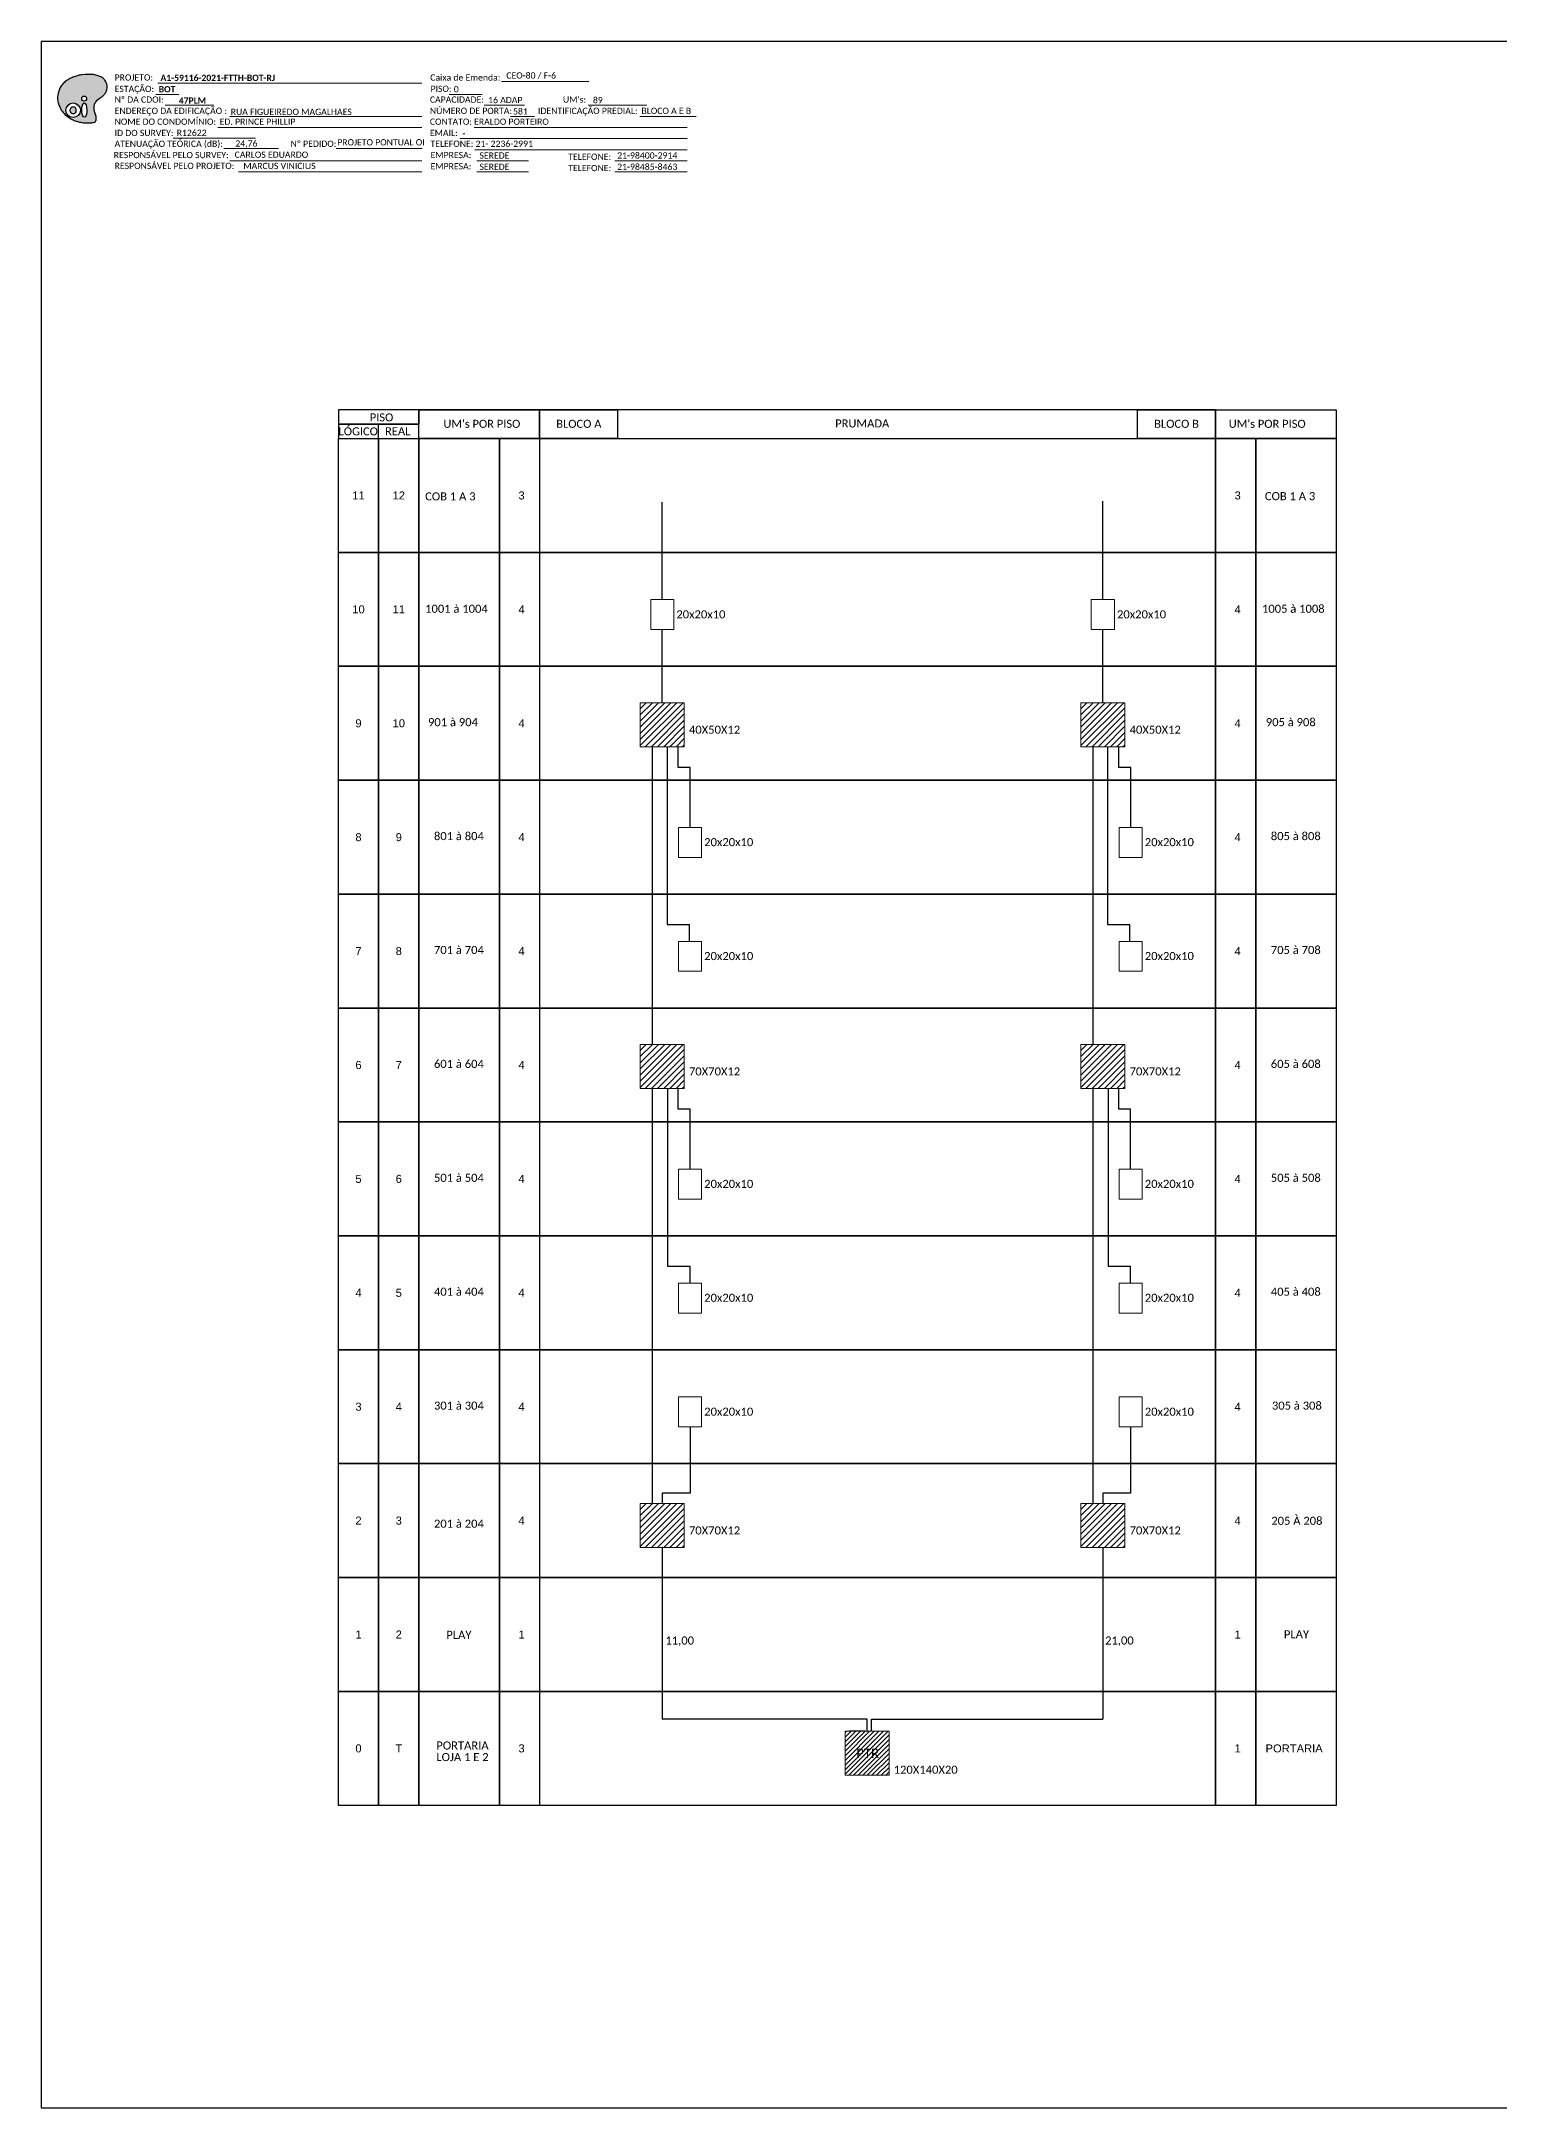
# Model space of a CAD drawing. Header units: inches. Extents: x 1396 to 4186, y -90 to 504.
# Drawn here: x 2406 to 2825, y -90 to 504 of the extents above; entities that cross this region are included whole.
import ezdxf
from ezdxf.enums import TextEntityAlignment as Align

# ---------------------------------------------------------------- set-up
doc = ezdxf.new("R2010")
doc.units = ezdxf.units.IN
doc.header["$MEASUREMENT"] = 0
doc.layers.add('Meio Fio', color=7, linetype='Continuous')
doc.styles.add('ARIAL', font='arial.ttf')
doc.styles.add('WMF-Calibri0', font='calibri.ttf')
doc.styles.add('WMF-Calibri1', font='calibrib.ttf')

# ---------------------------------------------------------------- blocks, each defined once
blk = doc.blocks.new('OI')
h = blk.add_hatch(color=40)
edge = h.paths.add_edge_path()
edge.add_spline(control_points=[(4.35, -0.67), (3.92, -0.99), (3.26, -1.5), (2.81, -2.59), (2.9, -3.5), (3.06, -4.27), (3.31, -4.85), (3.37, -5.39), (3.4, -5.88), (3.2, -6.4), (2.54, -6.61), (1.65, -6.63), (0.55, -6.67), (-0.56, -6.42), (-1.61, -6.14), (-2.77, -5.61), (-3.92, -4.77), (-4.89, -3.7), (-5.34, -2.65), (-5.6, -1.94), (-5.85, -0.96), (-5.71, 0.47), (-5.1, 2.02), (-4.14, 3.02), (-3.3, 3.61), (-2.37, 4.16), (-1.36, 4.44), (-0.56, 4.7), (0.79, 4.85), (2.24, 4.97), (3.79, 4.57), (4.67, 4.21), (5.44, 3.65), (5.76, 2.99), (6.03, 2.21), (6.01, 1.46), (5.72, 0.64), (5.31, 0.08), (4.88, -0.38), (4.51, -0.55), (4.35, -0.67)], knot_values=[0, 0, 0, 0, 1.60434, 2.417191, 3.427595, 4.282808, 4.776746, 5.304182, 5.888771, 6.258406, 6.858137, 7.79129, 8.986195, 10.124242, 11.187857, 12.242908, 13.953784, 15.414161, 16.515391, 17.349188, 17.675853, 19.552021, 21.515531, 22.568638, 23.63245, 24.621084, 25.782718, 26.745347, 27.142653, 29.870543, 31.004649, 31.921532, 32.709589, 33.801391, 34.042471, 35.192333, 35.971461, 36.628871, 37.254359, 37.836911, 37.836911, 37.836911, 37.836911], degree=3, periodic=0)
h.paths.add_polyline_path([(1.13, -0.87, -1), (-0.04, -0.87, -1)], flags=16)
edge = h.paths.add_edge_path(flags=16)
edge.add_ellipse((0.56, -3.59), major_axis=(-0.02, 1.71), ratio=0.361305, start_angle=0, end_angle=360)
h.paths.add_polyline_path([(-0.36, -3.62, -1), (-3.8, -3.62, -1)], flags=16)
edge = h.paths.add_edge_path(flags=0)
edge.add_ellipse((-2.08, -3.62), major_axis=(0, 0.885), ratio=0.758294, start_angle=0, end_angle=360)
at = {"color": 40}
for centre, radius in [((-2.08, -3.62), 1.72), ((0.54, -0.87), 0.587)]:
    blk.add_circle(centre, radius, dxfattribs=at)
blk.add_ellipse((-2.08, -3.62), major_axis=(0, 0.885), ratio=0.758294, start_param=-3.141592653589792, end_param=3.141592653589792, dxfattribs=at)
blk.add_ellipse((0.56, -3.59), major_axis=(-0.02, 1.71), ratio=0.361305, dxfattribs=at)
at = {"color": 40, "start_tangent": (-0.800898, -0.598801), "end_tangent": (-0.800898, -0.598801)}
blk.add_spline([(4.35, -0.67), (3.2, -1.78), (2.9, -2.54), (2.92, -3.55), (3.12, -4.38), (3.28, -4.85), (3.37, -5.37), (3.35, -5.95), (3.2, -6.29), (2.66, -6.55), (1.73, -6.63), (0.54, -6.62), (-0.58, -6.41), (-1.6, -6.11), (-2.56, -5.67), (-3.95, -4.67), (-4.89, -3.56), (-5.37, -2.56), (-5.64, -1.78), (-5.72, -1.46), (-5.63, 0.42), (-4.84, 2.22), (-4.13, 2.99), (-3.27, 3.62), (-2.4, 4.09), (-1.3, 4.47), (-0.37, 4.72), (0.02, 4.77), (2.75, 4.8), (3.85, 4.53), (4.69, 4.16), (5.31, 3.68), (5.85, 2.73), (5.93, 2.5), (5.94, 1.35), (5.67, 0.62), (5.29, 0.08), (4.84, -0.36), (4.35, -0.67)], degree=3, dxfattribs=at)

msp = doc.modelspace()

# ---------------------------------------------------------------- hatches: boundary and pattern name
h = msp.add_hatch()
h.set_pattern_fill('ANSI31', color=1, scale=10, style=0)
h.set_pattern_definition([(45, (336.5864, 45.4022), (-0.8838835, 0.8838835), [])])
h.paths.add_polyline_path([(2577.85, 301.13), (2590.49, 301.13), (2590.49, 313.78), (2577.85, 313.78)])
h = msp.add_hatch()
h.set_pattern_fill('ANSI31', color=1, scale=10, style=0)
h.set_pattern_definition([(45, (463.2727, 45.4022), (-0.8838835, 0.8838835), [])])
h.paths.add_polyline_path([(2704.54, 301.13), (2717.18, 301.13), (2717.18, 313.78), (2704.54, 313.78)])
h = msp.add_hatch()
h.set_pattern_fill('ANSI31', color=1, scale=10, style=0)
h.set_pattern_definition([(45, (336.5864, -52.829), (-0.8838835, 0.8838835), [])])
h.paths.add_polyline_path([(2577.85, 202.9), (2590.49, 202.9), (2590.49, 215.55), (2577.85, 215.55)])
h = msp.add_hatch()
h.set_pattern_fill('ANSI31', color=1, scale=10, style=0)
h.set_pattern_definition([(45, (463.2727, -52.829), (-0.8838835, 0.8838835), [])])
h.paths.add_polyline_path([(2704.54, 202.9), (2717.18, 202.9), (2717.18, 215.55), (2704.54, 215.55)])
h = msp.add_hatch()
h.set_pattern_fill('ANSI31', color=1, scale=10, style=0)
h.set_pattern_definition([(45, (336.5864, -184.7857), (-0.8838835, 0.8838835), [])])
h.paths.add_polyline_path([(2577.85, 70.94), (2590.49, 70.94), (2590.49, 83.59), (2577.85, 83.59)])
h = msp.add_hatch()
h.set_pattern_fill('ANSI31', color=1, scale=10, style=0)
h.set_pattern_definition([(45, (463.2727, -184.7857), (-0.8838835, 0.8838835), [])])
h.paths.add_polyline_path([(2704.54, 70.94), (2717.18, 70.94), (2717.18, 83.59), (2704.54, 83.59)])
h = msp.add_hatch()
h.set_pattern_fill('ANSI31', color=1, scale=7.526522, style=0)
h.set_pattern_definition([(45, (2413.8678, -308.8915), (-0.6652568, 0.6652568), [])])
h.paths.add_polyline_path([(2649.36, 18.16), (2636.72, 18.16), (2636.72, 5.51), (2649.36, 5.51)])
h.paths.add_polyline_path([(2639.28, 9.78), (2647.24, 9.78), (2647.24, 13.85), (2639.28, 13.85)], flags=24)

# ---------------------------------------------------------------- linework, layer by layer
msp.add_line((2642.46, 18.16), (2637.92, 18.16))
for points in [[(2405.64, -90.07), (3244.21, -90.07), (3244.21, 503.93), (2405.64, 503.93), (2405.64, -90.07)], [(2514.19, 389.76), (2743.22, 389.76), (2743.22, 397.99), (2514.19, 397.99), (2514.19, 397.99), (2514.19, 393.88)], [(2743.2, 389.76), (2743.2, 397.99)], [(2502.62, 389.76), (2502.62, 393.88)]]:
    msp.add_lwpolyline(points)
at = {"color": 7, "lineweight": 0}
for points in [[(2438.6, 488.61), (2445.15, 488.61)], [(2439.12, 491.89), (2515.09, 491.89)], [(2522.89, 488.65), (2532.37, 488.65)], [(2537.93, 492.38), (2563.06, 492.38)], [(2441.26, 485.54), (2455.2, 485.54)], [(2459.83, 482.31), (2515.09, 482.31)], [(2532.93, 485.54), (2544.55, 485.54)], [(2540.52, 482.31), (2547.46, 482.31)], [(2562.88, 485.54), (2579.73, 485.54)], [(2577.69, 482.31), (2593.87, 482.31)], [(2443.58, 476.13), (2467.21, 476.13)], [(2456.42, 479.19), (2515.09, 479.19)], [(2526.01, 475.96), (2591.28, 475.96)], [(2530.05, 479.19), (2591.28, 479.19)], [(2458.12, 473.16), (2473.79, 473.16)], [(2459.83, 469.61), (2515.09, 469.61)], [(2490.45, 473.17), (2514.94, 473.17)], [(2490.95, 473.17), (2515.1, 473.17)], [(2530.3, 472.72), (2591.28, 472.72)], [(2530.9, 469.61), (2545.7, 469.61)], [(2570.51, 469.61), (2591.28, 469.61)], [(2462.32, 466.37), (2515.09, 466.37)], [(2530.9, 466.37), (2545.7, 466.37)], [(2570.51, 466.37), (2591.28, 466.37)]]:
    msp.add_lwpolyline(points, dxfattribs=at)
at = {"color": 0}
for points in [[(2491.05, 393.88), (2514.19, 393.88), (2514.19, 397.99), (2491.05, 397.99)], [(2491.05, 389.76), (2514.19, 389.76), (2514.19, 393.88), (2491.05, 393.88)]]:
    msp.add_lwpolyline(points, close=True, dxfattribs=at)
for points in [[(2548.91, 397.99), (2571.31, 397.99), (2571.31, 389.76), (2548.91, 389.76)], [(2720.82, 397.99), (2743.22, 397.99), (2743.22, 389.76), (2720.82, 389.76)], [(2743.22, 397.99), (2777.93, 397.99), (2777.93, 389.76), (2743.22, 389.76)], [(2491.05, 389.76), (2502.62, 389.76), (2502.62, 357.02), (2491.05, 357.02)], [(2502.62, 389.76), (2514.19, 389.76), (2514.19, 357.02), (2502.62, 357.02)], [(2514.19, 389.76), (2743.22, 389.76), (2743.22, 357.02), (2514.19, 357.02)], [(2514.19, 389.76), (2537.34, 389.76), (2537.34, 357.02), (2514.19, 357.02)], [(2537.34, 389.76), (2548.91, 389.76), (2548.91, 357.02), (2537.34, 357.02)], [(2743.22, 389.76), (2754.79, 389.76), (2754.79, 357.02), (2743.22, 357.02)], [(2754.79, 389.76), (2777.93, 389.76), (2777.93, 357.02), (2754.79, 357.02)], [(2491.05, 357.02), (2502.62, 357.02), (2502.62, 324.28), (2491.05, 324.28)], [(2502.62, 357.02), (2514.19, 357.02), (2514.19, 324.28), (2502.62, 324.28)], [(2514.19, 357.02), (2743.22, 357.02), (2743.22, 324.28), (2514.19, 324.28)], [(2514.19, 357.02), (2537.34, 357.02), (2537.34, 324.28), (2514.19, 324.28)], [(2537.34, 357.02), (2548.91, 357.02), (2548.91, 324.28), (2537.34, 324.28)], [(2743.22, 357.02), (2754.79, 357.02), (2754.79, 324.28), (2743.22, 324.28)], [(2754.79, 357.02), (2777.93, 357.02), (2777.93, 324.28), (2754.79, 324.28)], [(2491.05, 324.28), (2502.62, 324.28), (2502.62, 291.53), (2491.05, 291.53)], [(2502.62, 324.28), (2514.19, 324.28), (2514.19, 291.53), (2502.62, 291.53)], [(2514.19, 324.28), (2743.22, 324.28), (2743.22, 291.53), (2514.19, 291.53)], [(2514.19, 324.28), (2537.34, 324.28), (2537.34, 291.53), (2514.19, 291.53)], [(2537.34, 324.28), (2548.91, 324.28), (2548.91, 291.53), (2537.34, 291.53)], [(2743.22, 324.28), (2754.79, 324.28), (2754.79, 291.53), (2743.22, 291.53)], [(2754.79, 324.28), (2777.93, 324.28), (2777.93, 291.53), (2754.79, 291.53)], [(2491.05, 291.53), (2502.62, 291.53), (2502.62, 258.79), (2491.05, 258.79)], [(2502.62, 291.53), (2514.19, 291.53), (2514.19, 258.79), (2502.62, 258.79)], [(2514.19, 291.53), (2743.22, 291.53), (2743.22, 258.79), (2514.19, 258.79)], [(2514.19, 291.53), (2537.34, 291.53), (2537.34, 258.79), (2514.19, 258.79)], [(2537.34, 291.53), (2548.91, 291.53), (2548.91, 258.79), (2537.34, 258.79)], [(2743.22, 291.53), (2754.79, 291.53), (2754.79, 258.79), (2743.22, 258.79)], [(2754.79, 291.53), (2777.93, 291.53), (2777.93, 258.79), (2754.79, 258.79)], [(2491.05, 258.79), (2502.62, 258.79), (2502.62, 226.04), (2491.05, 226.04)], [(2502.62, 258.79), (2514.19, 258.79), (2514.19, 226.04), (2502.62, 226.04)], [(2514.19, 258.79), (2743.22, 258.79), (2743.22, 226.04), (2514.19, 226.04)], [(2514.19, 258.79), (2537.34, 258.79), (2537.34, 226.04), (2514.19, 226.04)], [(2537.34, 258.79), (2548.91, 258.79), (2548.91, 226.04), (2537.34, 226.04)], [(2743.22, 258.79), (2754.79, 258.79), (2754.79, 226.04), (2743.22, 226.04)], [(2754.79, 258.79), (2777.93, 258.79), (2777.93, 226.04), (2754.79, 226.04)], [(2491.05, 226.04), (2502.62, 226.04), (2502.62, 193.3), (2491.05, 193.3)], [(2502.62, 226.04), (2514.19, 226.04), (2514.19, 193.3), (2502.62, 193.3)], [(2514.19, 226.04), (2743.22, 226.04), (2743.22, 193.3), (2514.19, 193.3)], [(2514.19, 226.04), (2537.34, 226.04), (2537.34, 193.3), (2514.19, 193.3)], [(2537.34, 226.04), (2548.91, 226.04), (2548.91, 193.3), (2537.34, 193.3)], [(2743.22, 226.04), (2754.79, 226.04), (2754.79, 193.3), (2743.22, 193.3)], [(2754.79, 226.04), (2777.93, 226.04), (2777.93, 193.3), (2754.79, 193.3)], [(2491.05, 193.3), (2502.62, 193.3), (2502.62, 160.56), (2491.05, 160.56)], [(2502.62, 193.3), (2514.19, 193.3), (2514.19, 160.56), (2502.62, 160.56)], [(2514.19, 193.3), (2743.22, 193.3), (2743.22, 160.56), (2514.19, 160.56)], [(2514.19, 193.3), (2537.34, 193.3), (2537.34, 160.56), (2514.19, 160.56)], [(2537.34, 193.3), (2548.91, 193.3), (2548.91, 160.56), (2537.34, 160.56)], [(2743.22, 193.3), (2754.79, 193.3), (2754.79, 160.56), (2743.22, 160.56)], [(2754.79, 193.3), (2777.93, 193.3), (2777.93, 160.56), (2754.79, 160.56)], [(2491.05, 160.56), (2502.62, 160.56), (2502.62, 127.81), (2491.05, 127.81)], [(2502.62, 160.56), (2514.19, 160.56), (2514.19, 127.81), (2502.62, 127.81)], [(2514.19, 160.56), (2743.22, 160.56), (2743.22, 127.81), (2514.19, 127.81)], [(2514.19, 160.56), (2537.34, 160.56), (2537.34, 127.81), (2514.19, 127.81)], [(2537.34, 160.56), (2548.91, 160.56), (2548.91, 127.81), (2537.34, 127.81)], [(2743.22, 160.56), (2754.79, 160.56), (2754.79, 127.81), (2743.22, 127.81)], [(2754.79, 160.56), (2777.93, 160.56), (2777.93, 127.81), (2754.79, 127.81)], [(2491.05, 127.81), (2502.62, 127.81), (2502.62, 95.07), (2491.05, 95.07)], [(2502.62, 127.81), (2514.19, 127.81), (2514.19, 95.07), (2502.62, 95.07)], [(2514.19, 127.81), (2743.22, 127.81), (2743.22, 95.07), (2514.19, 95.07)], [(2514.19, 127.81), (2537.34, 127.81), (2537.34, 95.07), (2514.19, 95.07)], [(2537.34, 127.81), (2548.91, 127.81), (2548.91, 95.07), (2537.34, 95.07)], [(2743.22, 127.81), (2754.79, 127.81), (2754.79, 95.07), (2743.22, 95.07)], [(2754.79, 127.81), (2777.93, 127.81), (2777.93, 95.07), (2754.79, 95.07)], [(2491.05, 95.07), (2502.62, 95.07), (2502.62, 62.33), (2491.05, 62.33)], [(2502.62, 95.07), (2514.19, 95.07), (2514.19, 62.33), (2502.62, 62.33)], [(2514.19, 95.07), (2743.22, 95.07), (2743.22, 62.33), (2514.19, 62.33)], [(2514.19, 95.07), (2537.34, 95.07), (2537.34, 62.33), (2514.19, 62.33)], [(2537.34, 95.07), (2548.91, 95.07), (2548.91, 62.33), (2537.34, 62.33)], [(2743.22, 95.07), (2754.79, 95.07), (2754.79, 62.33), (2743.22, 62.33)], [(2754.79, 95.07), (2777.93, 95.07), (2777.93, 62.33), (2754.79, 62.33)], [(2491.05, 62.33), (2502.62, 62.33), (2502.62, 29.58), (2491.05, 29.58)], [(2502.62, 62.33), (2514.19, 62.33), (2514.19, 29.58), (2502.62, 29.58)], [(2514.19, 62.33), (2743.22, 62.33), (2743.22, 29.58), (2514.19, 29.58)], [(2514.19, 62.33), (2537.34, 62.33), (2537.34, 29.58), (2514.19, 29.58)], [(2537.34, 62.33), (2548.91, 62.33), (2548.91, 29.58), (2537.34, 29.58)], [(2743.22, 62.33), (2754.79, 62.33), (2754.79, 29.58), (2743.22, 29.58)], [(2754.79, 62.33), (2777.93, 62.33), (2777.93, 29.58), (2754.79, 29.58)], [(2491.05, 29.58), (2502.62, 29.58), (2502.62, -3.16), (2491.05, -3.16)], [(2502.62, 29.58), (2514.19, 29.58), (2514.19, -3.16), (2502.62, -3.16)], [(2514.19, 29.58), (2743.22, 29.58), (2743.22, -3.16), (2514.19, -3.16)], [(2514.19, 29.58), (2537.34, 29.58), (2537.34, -3.16), (2514.19, -3.16)], [(2537.34, 29.58), (2548.91, 29.58), (2548.91, -3.16), (2537.34, -3.16)], [(2743.22, 29.58), (2754.79, 29.58), (2754.79, -3.16), (2743.22, -3.16)], [(2754.79, 29.58), (2777.93, 29.58), (2777.93, -3.16), (2754.79, -3.16)]]:
    msp.add_lwpolyline(points, close=True)
at = {"color": 3}
for points in [[(2584.15, 343.44), (2584.15, 371.41)], [(2710.84, 343.44), (2710.84, 371.71)], [(2584.17, 313.78), (2584.17, 334.82)], [(2710.86, 313.78), (2710.86, 334.82)], [(2581.32, 215.54), (2581.32, 301.13)], [(2585.53, 301.13), (2585.53, 250.03), (2591.96, 250.03)], [(2592.15, 277.95), (2592.15, 295.17), (2588.76, 295.17), (2588.76, 301.13)], [(2708.01, 215.54), (2708.01, 301.13)], [(2712.22, 301.13), (2712.22, 250.03), (2718.64, 250.03)], [(2718.84, 277.95), (2718.84, 295.17), (2715.45, 295.17), (2715.45, 301.13)], [(2591.96, 245.21), (2591.96, 250.03)], [(2718.64, 245.21), (2718.64, 250.03)], [(2581.32, 83.59), (2581.32, 202.9)], [(2585.72, 202.9), (2585.72, 151.8), (2592.15, 151.8)], [(2592.15, 179.72), (2592.15, 196.94), (2588.75, 196.94), (2588.75, 202.9)], [(2708.01, 83.59), (2708.01, 202.9)], [(2712.41, 202.9), (2712.41, 151.8), (2718.83, 151.8)], [(2718.83, 179.72), (2718.83, 196.94), (2715.44, 196.94), (2715.44, 202.9)], [(2592.15, 146.98), (2592.15, 151.8)], [(2718.83, 146.98), (2718.83, 151.8)], [(2592.15, 105.61), (2592.15, 86.54), (2584.17, 86.54), (2584.17, 83.59)], [(2718.83, 105.61), (2718.83, 86.54), (2710.86, 86.54), (2710.86, 83.59)], [(2584.17, 70.94), (2584.17, 21.64)], [(2710.8, 70.94), (2710.8, 21.63)], [(2643.04, 18.16), (2643.04, 21.64), (2584.17, 21.64)], [(2644.37, 18.16), (2644.37, 21.63), (2710.8, 21.63)]]:
    msp.add_lwpolyline(points, dxfattribs=at)
at = {"color": 0, "lineweight": 0}
for points in [[(2580.84, 343.44), (2587.46, 343.44), (2587.46, 334.82), (2580.84, 334.82)], [(2707.52, 343.44), (2714.15, 343.44), (2714.15, 334.82), (2707.52, 334.82)], [(2588.84, 277.95), (2595.46, 277.95), (2595.46, 269.33), (2588.84, 269.33)], [(2715.52, 277.95), (2722.15, 277.95), (2722.15, 269.33), (2715.52, 269.33)], [(2588.84, 245.21), (2595.46, 245.21), (2595.46, 236.59), (2588.84, 236.59)], [(2715.52, 245.21), (2722.15, 245.21), (2722.15, 236.59), (2715.52, 236.59)], [(2588.84, 179.72), (2595.46, 179.72), (2595.46, 171.1), (2588.84, 171.1)], [(2715.52, 179.72), (2722.15, 179.72), (2722.15, 171.1), (2715.52, 171.1)], [(2588.84, 146.98), (2595.46, 146.98), (2595.46, 138.36), (2588.84, 138.36)], [(2715.52, 146.98), (2722.15, 146.98), (2722.15, 138.36), (2715.52, 138.36)], [(2588.84, 114.23), (2595.46, 114.23), (2595.46, 105.61), (2588.84, 105.61)], [(2715.52, 114.23), (2722.15, 114.23), (2722.15, 105.61), (2715.52, 105.61)]]:
    msp.add_lwpolyline(points, close=True, dxfattribs=at)
at = {"color": 1, "lineweight": 0}
for points in [[(2577.85, 313.78), (2590.49, 313.78), (2590.49, 301.13), (2577.85, 301.13)], [(2704.54, 313.78), (2717.18, 313.78), (2717.18, 301.13), (2704.54, 301.13)], [(2577.85, 215.55), (2590.49, 215.55), (2590.49, 202.9), (2577.85, 202.9)], [(2704.54, 215.55), (2717.18, 215.55), (2717.18, 202.9), (2704.54, 202.9)], [(2577.85, 83.59), (2590.49, 83.59), (2590.49, 70.94), (2577.85, 70.94)], [(2704.54, 83.59), (2717.18, 83.59), (2717.18, 70.94), (2704.54, 70.94)], [(2636.72, 18.16), (2649.36, 18.16), (2649.36, 5.51), (2636.72, 5.51)]]:
    msp.add_lwpolyline(points, close=True, dxfattribs=at)
at = {"layer": 'Meio Fio', "color": 0}
msp.add_lwpolyline([(2514.19, 397.99), (2548.91, 397.99), (2548.91, 389.76), (2514.19, 389.76)], close=True, dxfattribs=at)

# ---------------------------------------------------------------- block references
at = {"color": 7, "xscale": 1.213923925196705, "yscale": 1.21392392515554, "zscale": 1.213923925163967, "rotation": 0.153289602326381}
msp.add_blockref('OI', (2417.31, 488.52), dxfattribs=at)

# ---------------------------------------------------------------- texts
at = {"color": 7, "lineweight": 0, "style": 'WMF-Calibri0'}
for s, height, p in [('PROJETO:', 1.793, (2426.72, 492.64)), ('Caixa de Emenda:', 1.7927, (2517.47, 492.64)), ('ESTAÇÃO:', 1.793, (2426.72, 489.36)), ('Nº DA CDOI:', 1.7927, (2426.72, 486.29)), ('CAPACIDADE:', 1.7927, (2517.36, 486.29)), ('PISO:', 1.793, (2517.54, 489.4)), ("UM's:", 1.793, (2555.61, 486.29)), ('ENDEREÇO DA EDIFICAÇÃO :', 1.7927, (2426.72, 483.05)), ('NOME DO CONDOMÍNIO:', 1.7927, (2426.72, 479.94)), ('ED. PRINCE PHILLIP', 1.7927, (2456.93, 479.94)), ('CONTATO: ERALDO PORTEIRO', 1.7927, (2517.36, 479.94)), ('NÚMERO DE PORTA:', 1.7927, (2517.36, 483.05)), ('IDENTIFICAÇÃO PREDIAL:', 1.7927, (2548.45, 483.05)), ('BLOCO A E B', 1.7927, (2578.19, 483.05)), ('ATENUAÇÃO TEÓRICA (dB):', 1.7927, (2426.72, 473.59)), ('ID DO SURVEY:', 1.7927, (2426.72, 476.7)), ('Nº PEDIDO:', 1.793, (2477.3, 473.6)), ('EMAIL:', 1.793, (2517.36, 476.7)), ('TELEFONE: 21- 2236-2991', 1.7927, (2517.54, 473.59)), ('RESPONSÁVEL PELO SURVEY:', 1.7927, (2426.47, 470.35)), ('RESPONSÁVEL PELO PROJETO:', 1.7927, (2426.72, 467.24)), ('EMPRESA:', 1.793, (2517.54, 470.35)), ('TELEFONE:', 1.793, (2557.15, 469.85)), ('EMPRESA:', 1.793, (2517.54, 467.12)), ('TELEFONE:', 1.793, (2557.15, 466.61))]:
    msp.add_text(s, height=height, dxfattribs=at).set_placement(p)
at = {"color": 7, "linetype": 'Continuous'}
for s, height, style, p in [('A1-59116-2021-FTTH-BOT-RJ', 1.7927, 'WMF-Calibri1', (2439.91, 492.54)), ('CEO-80 / F-6', 1.7927, 'WMF-Calibri0', (2539.33, 493.22)), ('BOT', 1.793, 'WMF-Calibri1', (2439.39, 489.26)), ('0', 1.79, 'WMF-Calibri0', (2524.24, 489.25)), ('RUA FIGUEIREDO MAGALHAES', 1.7927, 'WMF-Calibri0', (2460.1, 482.76)), ('581', 1.793, 'WMF-Calibri0', (2541.27, 482.9)), ('-', 1.79, 'WMF-Calibri0', (2526.71, 476.55)), ('CARLOS EDUARDO', 1.7927, 'WMF-Calibri0', (2461.23, 470.45)), ('SEREDE', 1.793, 'WMF-Calibri0', (2531.61, 470.21)), ('21-98400-2914', 1.7927, 'WMF-Calibri0', (2571.21, 470.23)), ('MARCUS VINICIUS', 1.7927, 'WMF-Calibri0', (2463.72, 467.21)), ('SEREDE', 1.793, 'WMF-Calibri0', (2531.61, 466.97)), ('21-98485-8463', 1.7927, 'WMF-Calibri0', (2571.21, 466.97))]:
    msp.add_text(s, height=height, dxfattribs=dict(at, style=style)).set_placement(p)
at = {"color": 7, "linetype": 'Continuous', "style": 'WMF-Calibri1'}
msp.add_text('47PLM', height=1.793, dxfattribs=at).set_placement((2449.1, 486), align=Align.CENTER)
at = {"color": 0, "linetype": 'Continuous', "style": 'WMF-Calibri0'}
for s, p in [('16 ADAP', (2534.11, 486.16)), ('89', (2564.23, 486.14)), ('R12622 ', (2444.57, 476.74))]:
    msp.add_text(s, height=1.793, dxfattribs=at).set_placement(p)
at = {"color": 0, "lineweight": 0, "style": 'WMF-Calibri0'}
msp.add_text('24,76', height=1.793, dxfattribs=at).set_placement((2461.42, 473.68))
at = {"color": 7, "style": 'WMF-Calibri0'}
msp.add_text('PROJETO PONTUAL OI', height=1.7927, dxfattribs=at).set_placement((2490.72, 474.01))
at = {"color": 0, "style": 'WMF-Calibri0'}
for s, p in [('  LÓGICO', (2489.47, 390.66)), ('     PISO', (2496.01, 394.68)), ('    REAL', (2501.23, 390.71)), ("UM's POR PISO", (2521.24, 392.83)), ('BLOCO A', (2553.68, 392.83)), ('PRUMADA', (2633.9, 392.94)), ('BLOCO B', (2725.59, 392.83)), ("UM's POR PISO", (2747.03, 392.83))]:
    msp.add_text(s, height=2.3, dxfattribs=at).set_placement(p)
at = {"style": 'WMF-Calibri0'}
for s, height, p in [('COB 1 A 3', 2.317, (2516, 371.96)), ('COB 1 A 3', 2.317, (2757.42, 372.03)), ('1001 à 1004', 2.317, (2515.99, 339.66)), ('20x20x10', 2.317, (2588.22, 338.05)), ('20x20x10', 2.317, (2714.91, 338.05)), ('1005 à 1008', 2.317, (2756.59, 339.66)), ('901 à 904', 2.317, (2516.82, 307.06)), ('905 à 908', 2.317, (2757.69, 307.06)), ('40X50X12', 2.317, (2591.84, 304.89)), ('40X50X12', 2.317, (2718.53, 304.89)), ('801 à 804', 2.317, (2518.53, 274.31)), ('20x20x10', 2.317, (2596.22, 272.57)), ('20x20x10', 2.317, (2722.9, 272.57)), ('805 à 808', 2.317, (2759.13, 274.31)), ('701 à 704', 2.317, (2518.53, 241.57)), ('705 à 708', 2.317, (2759.13, 241.57)), ('20x20x10', 2.317, (2596.22, 239.82)), ('20x20x10', 2.317, (2722.9, 239.82)), ('601 à 604', 2.317, (2518.53, 208.82)), ('70X70X12', 2.317, (2591.84, 206.66)), ('70X70X12', 2.317, (2718.53, 206.66)), ('605 à 608', 2.317, (2759.13, 208.82)), ('501 à 504', 2.317, (2518.53, 176.08)), ('505 à 508', 2.317, (2759.13, 176.08)), ('20x20x10', 2.317, (2596.22, 174.34)), ('20x20x10', 2.317, (2722.9, 174.34)), ('401 à 404', 2.317, (2518.53, 143.34)), ('20x20x10', 2.317, (2596.22, 141.59)), ('20x20x10', 2.317, (2722.9, 141.59)), ('405 à 408', 2.317, (2759.13, 143.34)), ('301 à 304', 2.317, (2518.53, 110.59)), ('305 à 308', 2.317, (2759.44, 110.59)), ('20x20x10', 2.317, (2596.22, 108.85)), ('20x20x10', 2.317, (2722.9, 108.85)), ('201 à 204', 2.317, (2518.53, 76.65)), ('205 À 208', 2.317, (2759.27, 77.49)), ('70X70X12', 2.317, (2591.84, 74.71)), ('70X70X12', 2.317, (2718.53, 74.71)), ('PLAY', 2.317, (2522.08, 44.69)), ('11,00', 2.317, (2585.08, 43.07)), ('21,00', 2.317, (2711.49, 43.07)), ('PLAY', 2.317, (2762.88, 44.85)), ('LOJA 1 E 2', 2.317, (2519.21, 9.56)), ('PORTARIA', 2.317, (2519.21, 12.89)), ('PTR', 2.711, (2639.96, 10.47)), ('120X140X20', 2.317, (2650.71, 5.93))]:
    msp.add_text(s, height=height, dxfattribs=at).set_placement(p)
at = {"style": 'ARIAL', "flags": 12}
for tag, p in [('11', (2496.83, 373.39)), ('12', (2508.41, 373.39)), ('3', (2543.71, 373.39)), ('3', (2749.59, 373.39)), ('10', (2496.83, 340.65)), ('11', (2508.41, 340.65)), ('4', (2543.71, 340.65)), ('4', (2749.59, 340.65)), ('9', (2496.83, 307.9)), ('10', (2508.41, 307.9)), ('4', (2543.71, 307.9)), ('4', (2749.59, 307.9)), ('8', (2496.83, 275.16)), ('9', (2508.41, 275.16)), ('4', (2543.71, 275.16)), ('4', (2749.59, 275.16)), ('7', (2496.83, 242.42)), ('8', (2508.41, 242.42)), ('4', (2543.71, 242.42)), ('4', (2749.59, 242.42)), ('6', (2496.83, 209.67)), ('7', (2508.41, 209.67)), ('4', (2543.71, 209.67)), ('4', (2749.59, 209.67)), ('5', (2496.83, 176.93)), ('6', (2508.41, 176.93)), ('4', (2543.71, 176.93)), ('4', (2749.59, 176.93)), ('4', (2496.83, 144.18)), ('5', (2508.41, 144.18)), ('4', (2543.71, 144.18)), ('4', (2749.59, 144.18)), ('3', (2496.83, 111.44)), ('4', (2508.41, 111.44)), ('4', (2543.71, 111.44)), ('4', (2749.59, 111.44)), ('2', (2496.83, 78.7)), ('3', (2508.41, 78.7)), ('4', (2543.71, 78.7)), ('4', (2749.59, 78.7)), ('1', (2496.83, 45.95)), ('2', (2508.41, 45.95)), ('1', (2543.71, 45.95)), ('1', (2749.59, 45.95)), ('0', (2496.83, 13.21)), ('T', (2508.41, 13.21)), ('3', (2543.71, 13.21)), ('1', (2749.59, 13.21)), ('PORTARIA', (2765.83, 13.21))]:
    msp.add_attdef(tag, text='XX', height=2.3, dxfattribs=at).set_placement(p, align=Align.MIDDLE_CENTER)

doc.saveas('drawing.dxf')
